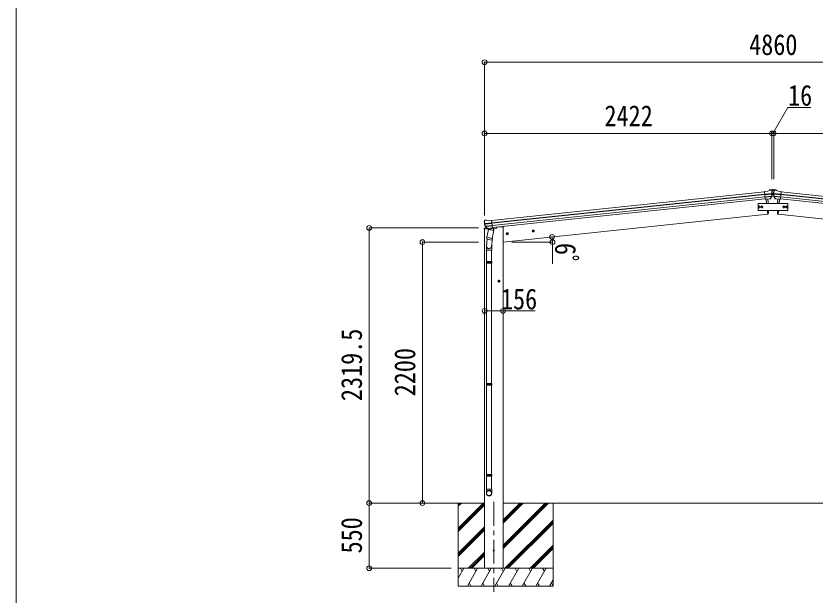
# Model space of a CAD drawing. Units: millimetres at full size, sheet at 1:40; some dimension numbers follow another scale. Extents: x -11243 to 11243, y -7760 to 7760.
# Drawn here: x -11243 to -4502, y -4872 to 10 of the extents above; entities that cross this region are included whole.
import ezdxf
from ezdxf.enums import TextEntityAlignment as Align

# ---------------------------------------------------------------- set-up
doc = ezdxf.new("R2010")
doc.units = ezdxf.units.MM
doc.header["$LTSCALE"] = 40
doc.header["$PDMODE"] = 32
doc.header["$PDSIZE"] = 40
doc.linetypes.add('CHAIN1', pattern=[8, 5, -1, 1, -1])
for name, color, linetype, lineweight in [('0-0_0', 7, 'Continuous', 9), ('0-1_本体', 5, 'CHAIN1', 9), ('0-3_ELV2', 4, 'Continuous', 9), ('0-6_OTH_LINE', 6, 'Continuous', 9), ('0-9_OUTLINE', 7, 'Continuous', 9), ('F-0_240', 7, 'Continuous', 9)]:
    doc.layers.add(name, color=color, linetype=linetype, lineweight=lineweight)
doc.styles.add('ＭＳ ゴシック', font='')
doc.styles.get('ＭＳ ゴシック').set_extended_font_data('MS Gothic')

msp = doc.modelspace()

# ---------------------------------------------------------------- linework, layer by layer
at = {"layer": '0-0_0'}
for p, q in [((-7638.61, -4096.94), (-7294.5, -4096.94)), ((-7516.75, -4096.94), (-7516.75, -4796.94)), ((-7516.75, -4308.17), (-7305.52, -4096.94)), ((-7516.75, -4124.32), (-7489.37, -4096.94)), ((-7516.75, -4110.18), (-7503.51, -4096.94)), ((-7516.75, -4322.31), (-7294.5, -4100.06)), ((-7139, -4479.2), (-6756.74, -4096.94)), ((-7139, -4450.92), (-6785.02, -4096.94)), ((-7139, -4465.06), (-6770.88, -4096.94)), ((-7139, -4267.07), (-6968.87, -4096.94)), ((-7139, -4252.93), (-6983.01, -4096.94)), ((-7139, -4238.79), (-6997.16, -4096.94)), ((-7139, -4096.94), (-2590.98, -4096.94)), ((-6716.75, -4096.94), (-6716.75, -4796.94)), ((-7516.75, -4336.45), (-7294.5, -4114.21)), ((-7122.9, -4646.94), (-6716.75, -4240.8)), ((-7516.75, -4520.3), (-7294.5, -4298.05)), ((-7516.75, -4534.44), (-7294.5, -4312.19)), ((-7108.75, -4646.94), (-6716.75, -4254.95)), ((-7094.61, -4646.94), (-6716.75, -4269.09)), ((-7516.75, -4548.59), (-7294.5, -4326.34)), ((-7431.26, -4646.94), (-7294.5, -4510.18)), ((-6910.76, -4646.94), (-6716.75, -4452.93)), ((-6896.62, -4646.94), (-6716.75, -4467.08)), ((-6882.48, -4646.94), (-6716.75, -4481.22)), ((-7417.12, -4646.94), (-7294.5, -4524.33)), ((-7402.98, -4646.94), (-7294.5, -4538.47)), ((-6716.75, -4646.94), (-7516.75, -4646.94)), ((-7516.75, -4730.77), (-7468.35, -4646.94)), ((-7483.36, -4672.92), (-7498.36, -4646.94)), ((-7439.49, -4796.94), (-7352.89, -4646.94)), ((-7367.89, -4672.92), (-7382.89, -4646.94)), ((-7324.02, -4796.94), (-7237.42, -4646.94)), ((-7252.42, -4672.92), (-7267.42, -4646.94)), ((-7208.55, -4796.94), (-7121.95, -4646.94)), ((-7136.95, -4672.92), (-7151.95, -4646.94)), ((-7093.08, -4796.94), (-7006.47, -4646.94)), ((-7021.48, -4672.92), (-7036.48, -4646.94)), ((-6977.61, -4796.94), (-6891, -4646.94)), ((-6921.01, -4646.94), (-6906, -4672.92)), ((-6862.14, -4796.94), (-6775.53, -4646.94)), ((-6790.54, -4672.92), (-6805.54, -4646.94)), ((-7424.49, -4770.96), (-7409.49, -4796.94)), ((-7309.02, -4770.96), (-7294.02, -4796.94)), ((-7193.55, -4770.96), (-7178.55, -4796.94)), ((-7078.08, -4770.96), (-7063.08, -4796.94)), ((-6962.61, -4770.96), (-6947.61, -4796.94)), ((-6847.14, -4770.96), (-6832.14, -4796.94)), ((-6746.67, -4796.94), (-6716.75, -4745.13)), ((-6731.67, -4770.96), (-6716.75, -4796.79)), ((-7516.75, -4796.94), (-6716.75, -4796.94))]:
    msp.add_line(p, q, dxfattribs=at)
at = {"layer": '0-1_本体'}
msp.add_line((-7216.75, -4087.73), (-7216.75, -4846.94), dxfattribs=at)
at = {"layer": '0-3_ELV2'}
for p, q in [((-7234.6, -1714.94), (-4935.18, -1473.26)), ((-4908.87, -1468.48), (-4935.39, -1471.27)), ((-4928.61, -1535.82), (-4935.39, -1471.27)), ((-4908.87, -1468.48), (-4897.27, -1461.51)), ((-4896.49, -1461.08), (-4893.13, -1455.26)), ((-4896.04, -1461.1), (-4882.55, -1459.68)), ((-4868.99, -1453.14), (-4893.13, -1455.26)), ((-4878.89, -1460.77), (-4878.89, -1460.76)), ((-4878.89, -1460.77), (-4873.71, -1464.96)), ((-4872.32, -1468.66), (-4872.63, -1466.81)), ((-4868.99, -1453.14), (-4860.99, -1453.14)), ((-4863.73, -1457.86), (-4862.89, -1457.86)), ((-4860.99, -1453.14), (-4836.85, -1455.26)), ((-4857.66, -1468.66), (-4857.35, -1466.81)), ((-4851.09, -1460.77), (-4856.27, -1464.96)), ((-4851.09, -1460.77), (-4851.09, -1460.76)), ((-4833.94, -1461.1), (-4847.43, -1459.68)), ((-4833.49, -1461.08), (-4836.85, -1455.26)), ((-4821.11, -1468.48), (-4832.71, -1461.51)), ((-4821.11, -1468.48), (-4794.59, -1471.27)), ((-4801.38, -1535.82), (-4794.59, -1471.27)), ((-2495.39, -1714.94), (-4794.8, -1473.26)), ((-7232.61, -1733.83), (-4933.2, -1492.15)), ((-7232.18, -1738.01), (-4932.76, -1496.33)), ((-7230.08, -1757.87), (-4930.67, -1516.19)), ((-4928.91, -1532.93), (-7228.32, -1774.61)), ((-4933.23, -1491.8), (-4873.49, -1485.52)), ((-4873.01, -1491.39), (-4932.62, -1497.65)), ((-4873.85, -1508.14), (-4930.89, -1514.14)), ((-4875.24, -1512.8), (-4930.42, -1518.6)), ((-4885.25, -1531.04), (-4928.63, -1535.6)), ((-4928.61, -1535.82), (-4918.66, -1534.78)), ((-4921.72, -1535.1), (-4918.06, -1569.94)), ((-4918.66, -1534.78), (-4918.39, -1534.84)), ((-4918.39, -1534.84), (-4893.06, -1532.18)), ((-4893.06, -1532.18), (-4892.8, -1532.06)), ((-4892.8, -1532.06), (-4885.11, -1531.25)), ((-4883.8, -1529.38), (-4874.35, -1511.08)), ((-4882.75, -1529.81), (-4872.63, -1511.55)), ((-4871.01, -1494.64), (-4858.97, -1494.64)), ((-4863.73, -1490.56), (-4862.89, -1490.56)), ((-4847.23, -1529.81), (-4857.35, -1511.55)), ((-4856.97, -1491.39), (-4797.36, -1497.65)), ((-4796.75, -1491.8), (-4856.49, -1485.52)), ((-4856.13, -1508.14), (-4799.1, -1514.14)), ((-4846.18, -1529.38), (-4855.63, -1511.08)), ((-4854.74, -1512.8), (-4799.57, -1518.6)), ((-4837.18, -1532.06), (-4844.87, -1531.25)), ((-4844.73, -1531.04), (-4801.35, -1535.6)), ((-4836.92, -1532.18), (-4837.18, -1532.06)), ((-4811.59, -1534.84), (-4836.92, -1532.18)), ((-4808.26, -1535.1), (-4811.92, -1569.94)), ((-4811.32, -1534.78), (-4811.59, -1534.84)), ((-4801.38, -1535.82), (-4811.32, -1534.78)), ((-4801.07, -1532.93), (-2501.66, -1774.61)), ((-2499.9, -1757.87), (-4799.31, -1516.19)), ((-2497.8, -1738.01), (-4797.22, -1496.33)), ((-2497.37, -1733.83), (-4796.79, -1492.15)), ((-4908.33, -1662.49), (-7139, -1896.94)), ((-4911.76, -1629.94), (-4908.33, -1662.49)), ((-4908.33, -1662.49), (-4906.28, -1662.2)), ((-4821.65, -1662.49), (-4823.7, -1662.2)), ((-4818.23, -1629.94), (-4821.65, -1662.49)), ((-4821.65, -1662.49), (-2590.98, -1896.94)), ((-7297.04, -1723.51), (-7297.12, -1721.64)), ((-7295.76, -1718.74), (-7296.45, -1719.61)), ((-7292.26, -1714.43), (-7295.76, -1718.74)), ((-7232.65, -1733.48), (-7292.39, -1739.76)), ((-7292.26, -1714.43), (-7292.26, -1714.42)), ((-7291.64, -1745.6), (-7232.03, -1739.33)), ((-7288.9, -1712.6), (-7288.9, -1712.6)), ((-7261.33, -1715.73), (-7234.81, -1712.95)), ((-7228.02, -1777.5), (-7234.81, -1712.95)), ((-7296.75, -1782.1), (-7297.65, -1788.93)), ((-7297.65, -1788.93), (-7263.92, -1785.39)), ((-7294.5, -4646.94), (-7294.5, -1788.6)), ((-7277.24, -1777.74), (-7294.09, -1779.51)), ((-7274.13, -1781.15), (-7287.82, -1765.4)), ((-7287.33, -1761.81), (-7230.3, -1755.82)), ((-7273.19, -1780.52), (-7286.23, -1764.58)), ((-7285.01, -1766.08), (-7229.83, -1760.28)), ((-7263.82, -1781.26), (-7271.52, -1782.07)), ((-7271.42, -1781.83), (-7228.04, -1777.27)), ((-7270.67, -1782.08), (-7269.11, -1781.91)), ((-7269.11, -1781.91), (-7231.57, -1777.97)), ((-7263.55, -1781.33), (-7263.82, -1781.26)), ((-7238.22, -1778.66), (-7263.55, -1781.33)), ((-7237.97, -1778.55), (-7238.22, -1778.66)), ((-7228.02, -1777.5), (-7237.97, -1778.55)), ((-7231.57, -1777.97), (-7230, -1777.8)), ((-7228.19, -1775.92), (-7227.26, -1776.11)), ((-7223.9, -1781.18), (-7194.64, -1778.11)), ((-7189.78, -1770.56), (-7190.2, -1773.79)), ((-7103.57, -1818.3), (-7109.65, -1822.71)), ((-7096.72, -1821.35), (-7103.57, -1818.3)), ((-6884.78, -1795.31), (-6890.85, -1799.72)), ((-6890.85, -1799.72), (-6890.07, -1807.18)), ((-6890.07, -1807.18), (-6883.21, -1810.23)), ((-6877.92, -1798.36), (-6884.78, -1795.31)), ((-7109.65, -1822.71), (-7108.86, -1830.18)), ((-7108.86, -1830.18), (-7102, -1833.23)), ((-7173, -2218.99), (-7179.5, -2222.74)), ((-7179.5, -2222.74), (-7179.5, -2230.25)), ((-7166.5, -2222.74), (-7173, -2218.99)), ((-7179.5, -2230.25), (-7173, -2234))]:
    msp.add_line(p, q, dxfattribs=at)
for points in [[(-4866.25, -1457.02), (-4867.09, -1457.02), (-4867.09, -1457.86), (-4866.25, -1457.86)], [(-4864.57, -1456.18), (-4864.57, -1455.34), (-4865.41, -1455.34), (-4865.41, -1456.18)], [(-4865.41, -1458.7), (-4865.41, -1459.54), (-4864.57, -1459.54), (-4864.57, -1458.7)], [(-4862.89, -1457.86), (-4862.89, -1457.02), (-4863.73, -1457.02)], [(-4866.25, -1489.72), (-4867.09, -1489.72), (-4867.09, -1490.56), (-4866.25, -1490.56)], [(-4864.57, -1488.88), (-4864.57, -1488.04), (-4865.41, -1488.04), (-4865.41, -1488.88)], [(-4865.41, -1491.4), (-4865.41, -1492.24), (-4864.57, -1492.24), (-4864.57, -1491.4)], [(-4862.89, -1490.56), (-4862.89, -1489.72), (-4863.73, -1489.72)], [(-7275.41, -1711.18), (-7275.41, -1711.18), (-7288.9, -1712.6)], [(-7261.33, -1715.73), (-7274.12, -1711.33), (-7274.12, -1711.33)], [(-7139, -4646.94), (-7139, -1767.94), (-7159, -1767.94), (-7189.86, -1771.18)], [(-6883.21, -1810.23), (-6877.14, -1805.82), (-6877.92, -1798.36)], [(-7102, -1833.23), (-7095.93, -1828.82), (-7096.72, -1821.35)], [(-7173, -2234), (-7166.5, -2230.25), (-7166.5, -2222.74)]]:
    msp.add_lwpolyline(points, dxfattribs=at)
for points in [[(-4740.2, -1629.94), (-4740.2, -1569.94), (-4990.2, -1569.94), (-4990.2, -1629.94)], [(-4988.21, -1599.94), (-4984.45, -1593.44), (-4976.95, -1593.44), (-4973.19, -1599.94), (-4976.95, -1606.44), (-4984.45, -1606.44)], [(-4964.71, -1599.94), (-4960.95, -1593.44), (-4953.45, -1593.44), (-4949.69, -1599.94), (-4953.45, -1606.44), (-4960.95, -1606.44)], [(-4765.69, -1599.94), (-4769.45, -1593.44), (-4776.95, -1593.44), (-4780.71, -1599.94), (-4776.95, -1606.44), (-4769.45, -1606.44)], [(-4742.19, -1599.94), (-4745.95, -1593.44), (-4753.45, -1593.44), (-4757.21, -1599.94), (-4753.45, -1606.44), (-4745.95, -1606.44)]]:
    msp.add_lwpolyline(points, close=True, dxfattribs=at)
for centre, radius in [((-4864.99, -1457.44), 3.5), ((-4864.99, -1490.14), 3.5), ((-4980.7, -1599.94), 8.5), ((-4980.7, -1599.94), 7.7), ((-4980.7, -1599.94), 6.5), ((-4957.2, -1599.94), 8.5), ((-4957.2, -1599.94), 7.7), ((-4957.2, -1599.94), 6.5), ((-4773.2, -1599.94), 8.5), ((-4773.2, -1599.94), 7.7), ((-4773.2, -1599.94), 6.5), ((-4749.7, -1599.94), 8.5), ((-4749.7, -1599.94), 7.7), ((-4749.7, -1599.94), 6.5), ((-7102.79, -1825.77), 8.5), ((-7102.79, -1825.77), 7.7), ((-7102.79, -1825.77), 6.5), ((-6883.99, -1802.77), 8.5), ((-6883.99, -1802.77), 7.7), ((-6883.99, -1802.77), 6.5), ((-7173, -2226.49), 8.5), ((-7173, -2226.49), 7.7), ((-7173, -2226.49), 6.5), ((-7216.75, -4496.94), 4.5)]:
    msp.add_circle(centre, radius, dxfattribs=at)
for centre, radius, start, end in [((-4895.72, -1464.08), 3, 96.02369, 120.97631), ((-4882.03, -1464.66), 5, 51.04426, 95.95574), ((-5065.88, -1490.31), 192.44, 1.4271, 6.57578), ((-5073.21, -1489.77), 202, 354.13916, 6), ((-4866.25, -1456.18), 0.84, 270, 0), ((-4866.25, -1458.7), 0.84, 0, 90), ((-4863.73, -1456.18), 0.84, 180, 270), ((-4863.73, -1458.7), 0.84, 90, 180), ((-4656.77, -1489.77), 202, 174, 185.86084), ((-4664.1, -1490.31), 192.44, 173.42422, 178.5729), ((-4847.95, -1464.66), 5, 84.04426, 128.95574), ((-4834.26, -1464.08), 3, 59.02369, 83.97631), ((-5803.93, -1622.27), 900.99, 3.33022, 5.6433), ((-4885.37, -1528.36), 2.99, 285.2717, 331.00739), ((-4877.02, -1509.7), 3, 332.69111, 354.20009), ((-5073.21, -1489.77), 200.2, 354.20009, 359.53883), ((-4828.23, -1483.41), 45.32, 182.67122, 185.64518), ((-4872.83, -1492.72), 1.35, 95.1605, 97.91927), ((-4870.23, -1491.17), 2.74, 179.02151, 184.43412), ((-4875.25, -1510.09), 3, 331, 354.13916), ((-4866.25, -1488.88), 0.84, 270, 0), ((-4866.25, -1491.4), 0.84, 0, 90), ((-4863.73, -1488.88), 0.84, 180, 270), ((-4863.73, -1491.4), 0.84, 90, 180), ((-4854.73, -1510.09), 3, 185.86084, 209), ((-4859.76, -1491.17), 2.74, 355.56588, 0.97849), ((-4857.15, -1492.72), 1.35, 82.08073, 84.8395), ((-4656.77, -1489.77), 200.2, 180.46117, 185.79991), ((-4901.76, -1483.41), 45.32, 354.35482, 357.32878), ((-4852.96, -1509.7), 3, 185.79991, 207.30889), ((-4844.61, -1528.36), 2.99, 208.99261, 254.7283), ((-3926.05, -1622.27), 900.99, 174.3567, 176.66978), ((-4906.7, -1659.23), 3, 278, 357.63919), ((-5803.93, -1622.27), 900.99, 357.6414, 359.51282), ((-3926.05, -1622.27), 900.99, 180.48718, 182.3586), ((-4823.28, -1659.23), 3, 182.36081, 262), ((-7096.15, -1702.4), 202, 186, 197.86084), ((-7103.21, -1704.45), 192.44, 185.42422, 190.5729), ((-7337.11, -1747.1), 45.32, 6.35482, 9.32878), ((-7288.37, -1717.57), 5, 96.04426, 140.95574), ((-7294.41, -1745.96), 2.74, 7.56588, 12.97849), ((-7291.54, -1746.94), 1.35, 94.08073, 96.8395), ((-7096.15, -1702.4), 200.2, 192.46117, 197.79991), ((-7275.1, -1714.17), 3, 71.02369, 95.97631), ((-7293.78, -1782.49), 3, 96, 172.5), ((-7285.56, -1763.43), 3, 197.86084, 221), ((-7283.91, -1762.68), 3, 197.79991, 219.30889), ((-7271.87, -1779.19), 2.99, 220.99261, 266.7283), ((-7270.72, -1781.58), 0.5, 240.73754, 276), ((-7230.05, -1777.3), 0.5, 276, 311.26246), ((-7195.16, -1773.13), 5, 276, 352.5)]:
    msp.add_arc(centre, radius, start, end, dxfattribs=at)
for centre, major_axis, ratio, start_param, end_param in [((-4874.58, -1468.26), (-0.87, 5.91), 0.020485, 0.671432, 1.5691306), ((-4879.98, -1463.75), (5.88, -1.31), 0.24881, 0.460585, 0.4641038), ((-4875.6, -1467.29), (-2.34, 1.9), 0.995767, 3.9859716, 4.712389), ((-4854.38, -1467.29), (2.34, 1.9), 0.995767, 1.5707963, 2.2972137), ((-4850.01, -1463.75), (-5.88, -1.31), 0.24881, 5.8190815, 5.8226003), ((-4855.4, -1468.26), (0.87, 5.91), 0.020485, 4.7140547, 5.6117533), ((-4885.57, -1528.06), (-0.11, 3), 0.642905, 3.2459383, 4.203928), ((-4885.43, -1528.26), (1.66, -2.51), 0.997631, 5.8041905, 5.8929484), ((-4885.5, -1528.15), (3.53, -2.11), 0.650902, 5.2561448, 5.3289554), ((-4883.13, -1527.8), (1.08, 3.13), 0.040856, 2.1135035, 2.1416249), ((-5070.91, -1511.72), (-20.92, 199.05), 0.994373, 4.7113789, 4.7277536), ((-4659.07, -1511.72), (20.92, 199.05), 0.994373, 1.5554317, 1.5718064), ((-4846.85, -1527.8), (-1.08, 3.13), 0.040856, 4.1415604, 4.1696818), ((-4844.42, -1528.06), (0.11, 3), 0.642905, 2.0792573, 3.037247), ((-4844.48, -1528.15), (-3.53, -2.11), 0.650902, 0.9542299, 1.0270405), ((-4844.55, -1528.26), (-1.66, -2.51), 0.997631, 0.3902369, 0.4789948), ((-7294.12, -1721.49), (1.9, 2.34), 0.995767, 1.5707963, 2.2972137), ((-7290.58, -1717.11), (-5.48, -2.51), 0.24881, 5.8190815, 5.8226003), ((-7294.91, -1722.65), (-0.38, 5.97), 0.020485, 4.7140547, 5.6117533), ((-7093.84, -1724.34), (-20.92, 199.05), 0.994373, 1.5554317, 1.5718064), ((-7093.84, -1724.34), (-20.92, 199.05), 0.994373, 4.7113789, 4.7277536), ((-7274.17, -1779.11), (-1.71, 2.84), 0.040856, 4.1415604, 4.1696818), ((-7271.73, -1778.86), (-0.51, 2.96), 0.642905, 2.0792573, 3.037247), ((-7271.78, -1778.96), (-3.02, -2.79), 0.650902, 0.9542299, 1.0270405), ((-7271.82, -1779.08), (-1.1, -2.8), 0.997631, 0.3902369, 0.4789948)]:
    msp.add_ellipse(centre, major_axis=major_axis, ratio=ratio, start_param=start_param, end_param=end_param, dxfattribs=at)
at = {"layer": '0-6_OTH_LINE'}
for p, q in [((-7295, -379.89), (-7295, -1670.96)), ((-7295, -379.89), (-2434.98, -379.89)), ((-7295, -979.89), (-4872.99, -979.89)), ((-4872.99, -979.89), (-4872.99, -1367.07)), ((-4872.99, -979.89), (-4857.01, -979.89)), ((-4857.09, -979.89), (-4857.09, -1367.07)), ((-2434.98, -979.89), (-4857.09, -979.89)), ((-8266.75, -4096.94), (-8266.75, -1777.45)), ((-8266.75, -1777.45), (-7345, -1777.45)), ((-7817.75, -4096.94), (-7817.75, -1896.94)), ((-7817.75, -1896.94), (-7345, -1896.94)), ((-7139, -2476.49), (-7294.5, -2476.49)), ((-8266.75, -4096.94), (-7576.36, -4096.94)), ((-8266.75, -4646.94), (-8266.75, -4096.94)), ((-7817.75, -4096.94), (-7576.36, -4096.94)), ((-8266.75, -4646.94), (-7576.36, -4646.94))]:
    msp.add_line(p, q, dxfattribs=at)
at = {"layer": '0-6_OTH_LINE', "lineweight": 18}
for p, q in [((-6722.05, -1896.99), (-7064.64, -1896.99)), ((-6722.05, -1896.99), (-6722.05, -2078.5)), ((-7139, -2476.49), (-6866.96, -2476.49))]:
    msp.add_line(p, q, dxfattribs=at)
at = {"layer": '0-6_OTH_LINE'}
msp.add_lwpolyline([(-4864.95, -979.89), (-4738.57, -760.99), (-4545.41, -760.99)], dxfattribs=at)
msp.add_arc((-6959.84, -1896.99), 237.79, 0, 10.52987, dxfattribs=at)
for p in [(-7295, -379.89), (-7295, -979.89), (-4872.99, -979.89), (-4857.09, -979.89), (-8266.75, -1777.45), (-7817.75, -1896.94), (-6726.05, -1853.54), (-6722.05, -1896.99), (-7294.5, -2476.49), (-7139, -2476.49), (-8266.75, -4096.94), (-7817.75, -4096.94), (-8266.75, -4646.94)]:
    msp.add_point(p, dxfattribs=at)
at = {"layer": '0-9_OUTLINE'}
for p, q in [((-7260.69, -1790.44), (-7274.05, -1856.09)), ((-7270.67, -1782.08), (-7230, -1777.8)), ((-7267.31, -1782.38), (-7267.46, -1783.1)), ((-7266.85, -1784.23), (-7242.09, -1793.98)), ((-7215.81, -1799.57), (-7260.69, -1790.44)), ((-7258.51, -1787.52), (-7259.17, -1790.75)), ((-7237.71, -1779), (-7240.62, -1793.35)), ((-7229.17, -1865.22), (-7215.81, -1799.57)), ((-7228.19, -1775.92), (-7227.26, -1776.11)), ((-7227.26, -1776.11), (-7216.06, -1793.03)), ((-7216.06, -1793.03), (-7217.33, -1799.26)), ((-7271.64, -1871.38), (-7277.2, -1927.1)), ((-7276.52, -1868.34), (-7274.03, -1856.1)), ((-7276.31, -1869.74), (-7276.31, -1869.74)), ((-7274.98, -1870.7), (-7234.02, -1879.03)), ((-7229.17, -1865.22), (-7274.05, -1856.09)), ((-7228.73, -1863.09), (-7235.38, -1930.83)), ((-7229.18, -1865.22), (-7231.72, -1877.69)), ((-7279.35, -1964.26), (-7279.35, -1929.91)), ((-7233.35, -1929.61), (-7233.35, -1964.26)), ((-7233.35, -1964.26), (-7279.35, -1964.26)), ((-7277.35, -1964.26), (-7277.35, -2061.01)), ((-7235.35, -1964.26), (-7235.35, -2061.01)), ((-7279.35, -2063.01), (-7278.35, -2061.01)), ((-7233.35, -2063.01), (-7279.35, -2063.01)), ((-7233.35, -2071.01), (-7279.35, -2071.01)), ((-7234.35, -2061.01), (-7278.35, -2061.01)), ((-7234.35, -2073.01), (-7278.35, -2073.01)), ((-7277.35, -2073.01), (-7277.35, -3089.7)), ((-7235.35, -2073.01), (-7235.35, -3089.7)), ((-7233.35, -2063.01), (-7234.35, -2061.01)), ((-7233.35, -2071.01), (-7234.35, -2073.01)), ((-7233.35, -2063.01), (-7233.35, -2071.01)), ((-7279.35, -3091.7), (-7278.35, -3089.7)), ((-7233.35, -3091.7), (-7279.35, -3091.7)), ((-7233.35, -3099.7), (-7279.35, -3099.7)), ((-7234.35, -3089.7), (-7278.35, -3089.7)), ((-7233.35, -3091.7), (-7234.35, -3089.7)), ((-7233.35, -3099.7), (-7234.35, -3101.7)), ((-7233.35, -3091.7), (-7233.35, -3099.7)), ((-7234.35, -3101.7), (-7278.35, -3101.7)), ((-7277.35, -3101.7), (-7277.35, -3857.38)), ((-7235.35, -3101.7), (-7235.35, -3857.38)), ((-7279.35, -3859.38), (-7278.35, -3857.38)), ((-7233.35, -3859.38), (-7279.35, -3859.38)), ((-7233.35, -3867.38), (-7279.35, -3867.38)), ((-7234.35, -3857.38), (-7278.35, -3857.38)), ((-7234.35, -3869.38), (-7278.35, -3869.38)), ((-7277.35, -3869.38), (-7277.35, -3979.38)), ((-7235.35, -3869.38), (-7235.35, -3979.38)), ((-7233.35, -3859.38), (-7234.35, -3857.38)), ((-7233.35, -3867.38), (-7234.35, -3869.38)), ((-7233.35, -3859.38), (-7233.35, -3867.38)), ((-7279.35, -4013.53), (-7279.35, -3979.38)), ((-7233.35, -3979.38), (-7279.35, -3979.38)), ((-7233.35, -4013.53), (-7233.35, -3979.38))]:
    msp.add_line(p, q, dxfattribs=at)
for points in [[(-7279.35, -2063.01), (-7279.35, -2071.01), (-7278.35, -2073.01)], [(-7279.35, -3091.7), (-7279.35, -3099.7), (-7278.35, -3101.7)], [(-7279.35, -3859.38), (-7279.35, -3867.38), (-7278.35, -3869.38)]]:
    msp.add_lwpolyline(points, dxfattribs=at)
for centre, radius, start, end in [((-7270.72, -1781.58), 0.5, 240.73754, 276), ((-7267.8, -1782.28), 0.5, 348.5, 96), ((-7266.48, -1783.3), 1, 168.5, 248.5), ((-7241.62, -1793.07), 1.03, 242.53897, 344.46569), ((-7237.12, -1779.16), 0.604, 93.09842, 164.70595), ((-7230.05, -1777.3), 0.5, 276, 311.26246), ((-7274.62, -1868.77), 1.95, 167.54017, 209.97766), ((-7274.58, -1868.74), 2, 209.90962, 258.5), ((-7233.62, -1877.07), 2, 258.5, 341.96843), ((-7249.35, -1929.91), 30, 177.45142, 180)]:
    msp.add_arc(centre, radius, start, end, dxfattribs=at)
for centre, major_axis, ratio, start_param, end_param in [((-7256.35, -1929.61), (23, 0), 0.996195, 2.621936, 6.6074797), ((-7256.35, -1929.61), (21, 0), 0.996195, 3.0215498, 6.2247991), ((-7256.35, -4011.78), (-23, 0), 0.996195, 3.1415927, 6.2831853), ((-7256.35, -4013.53), (-23, 0), 0.996195, 3.1415927, 6.2831853), ((-7256.35, -4013.53), (0, -23.43), 0.981806, 4.712389, 7.8539816)]:
    msp.add_ellipse(centre, major_axis=major_axis, ratio=ratio, start_param=start_param, end_param=end_param, dxfattribs=at)
msp.add_ellipse((-7256.35, -4013.53), major_axis=(21, 0), ratio=0.996195, dxfattribs=at)
at = {"layer": 'F-0_240', "color": 5}
msp.add_line((-11242.74, 7760), (-11242.74, -7760), dxfattribs=at)

# ---------------------------------------------------------------- texts
at = {"layer": '0-6_OTH_LINE', "color": 7, "style": 'ＭＳ ゴシック', "width": 0.85}
for s, p in [('4860', (-5064.99, -371.89)), ('16', (-4737, -799.91)), ('2422', (-6284, -971.89)), ('156', (-7156.33, -2517.26))]:
    msp.add_text(s, height=176, dxfattribs=at).set_placement(p, align=Align.BOTTOM_LEFT)
for s, rotation, p in [('6ﾟ', 270, (-6752.51, -1903.52)), ('2319.5', 90, (-8274.75, -3237.2)), ('2200', 90, (-7825.75, -3196.94)), ('550', 90, (-8274.75, -4521.94))]:
    msp.add_text(s, height=176, rotation=rotation, dxfattribs=at).set_placement(p, align=Align.BOTTOM_LEFT)

doc.saveas('drawing.dxf')
